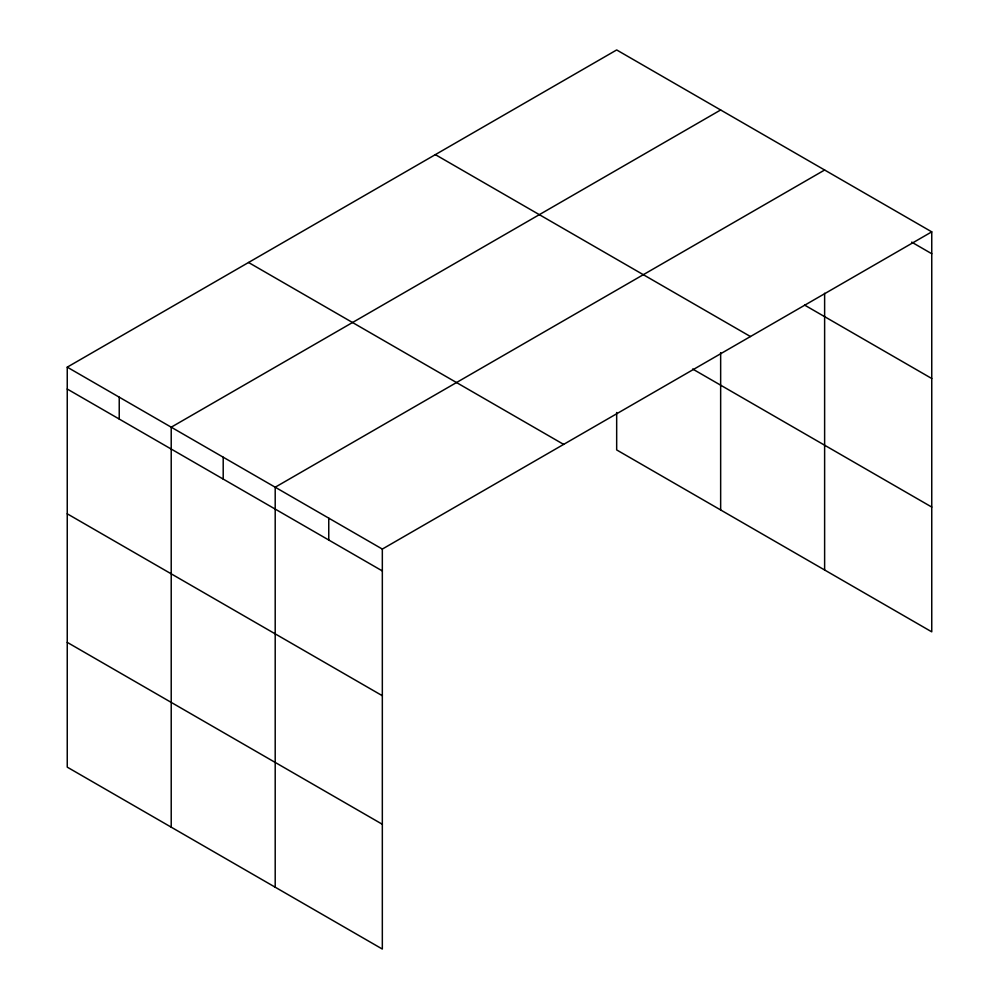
<?xml version="1.0" encoding="UTF-8"?>
<svg xmlns="http://www.w3.org/2000/svg" width="999" height="999" viewBox="0 0 999 999"><rect width="100%" height="100%" fill="white"/><g stroke="black" fill="none" stroke-linecap="round" stroke-linejoin="round"><path stroke-width="1.5" d="M931.755 231.855L616.67 49.95L67.245 367.157L67.245 767.145L382.33 949.05L382.33 549.075L931.755 231.855L931.755 631.843L616.67 449.925L616.67 412.5M720.654 109.977L171.216 427.197L171.216 827.172M824.625 170.017L275.2 487.225L275.2 887.199M911.675 242.133L931.755 253.734M804.632 305.107L931.755 378.509M435.364 154.633L750.449 336.538M692.657 369.018L931.755 507.067M248.551 262.487L563.636 444.393M67.245 367.157L382.33 549.075M67.245 389.036L382.33 570.941M67.245 513.811L382.33 695.716M67.245 642.369L382.33 824.275M824.625 293.256L824.625 569.992M720.654 352.659L720.654 509.952M328.758 518.144L328.758 540.022M223.202 457.205L223.202 479.083M119.231 397.177L119.231 419.043"/></g></svg>
